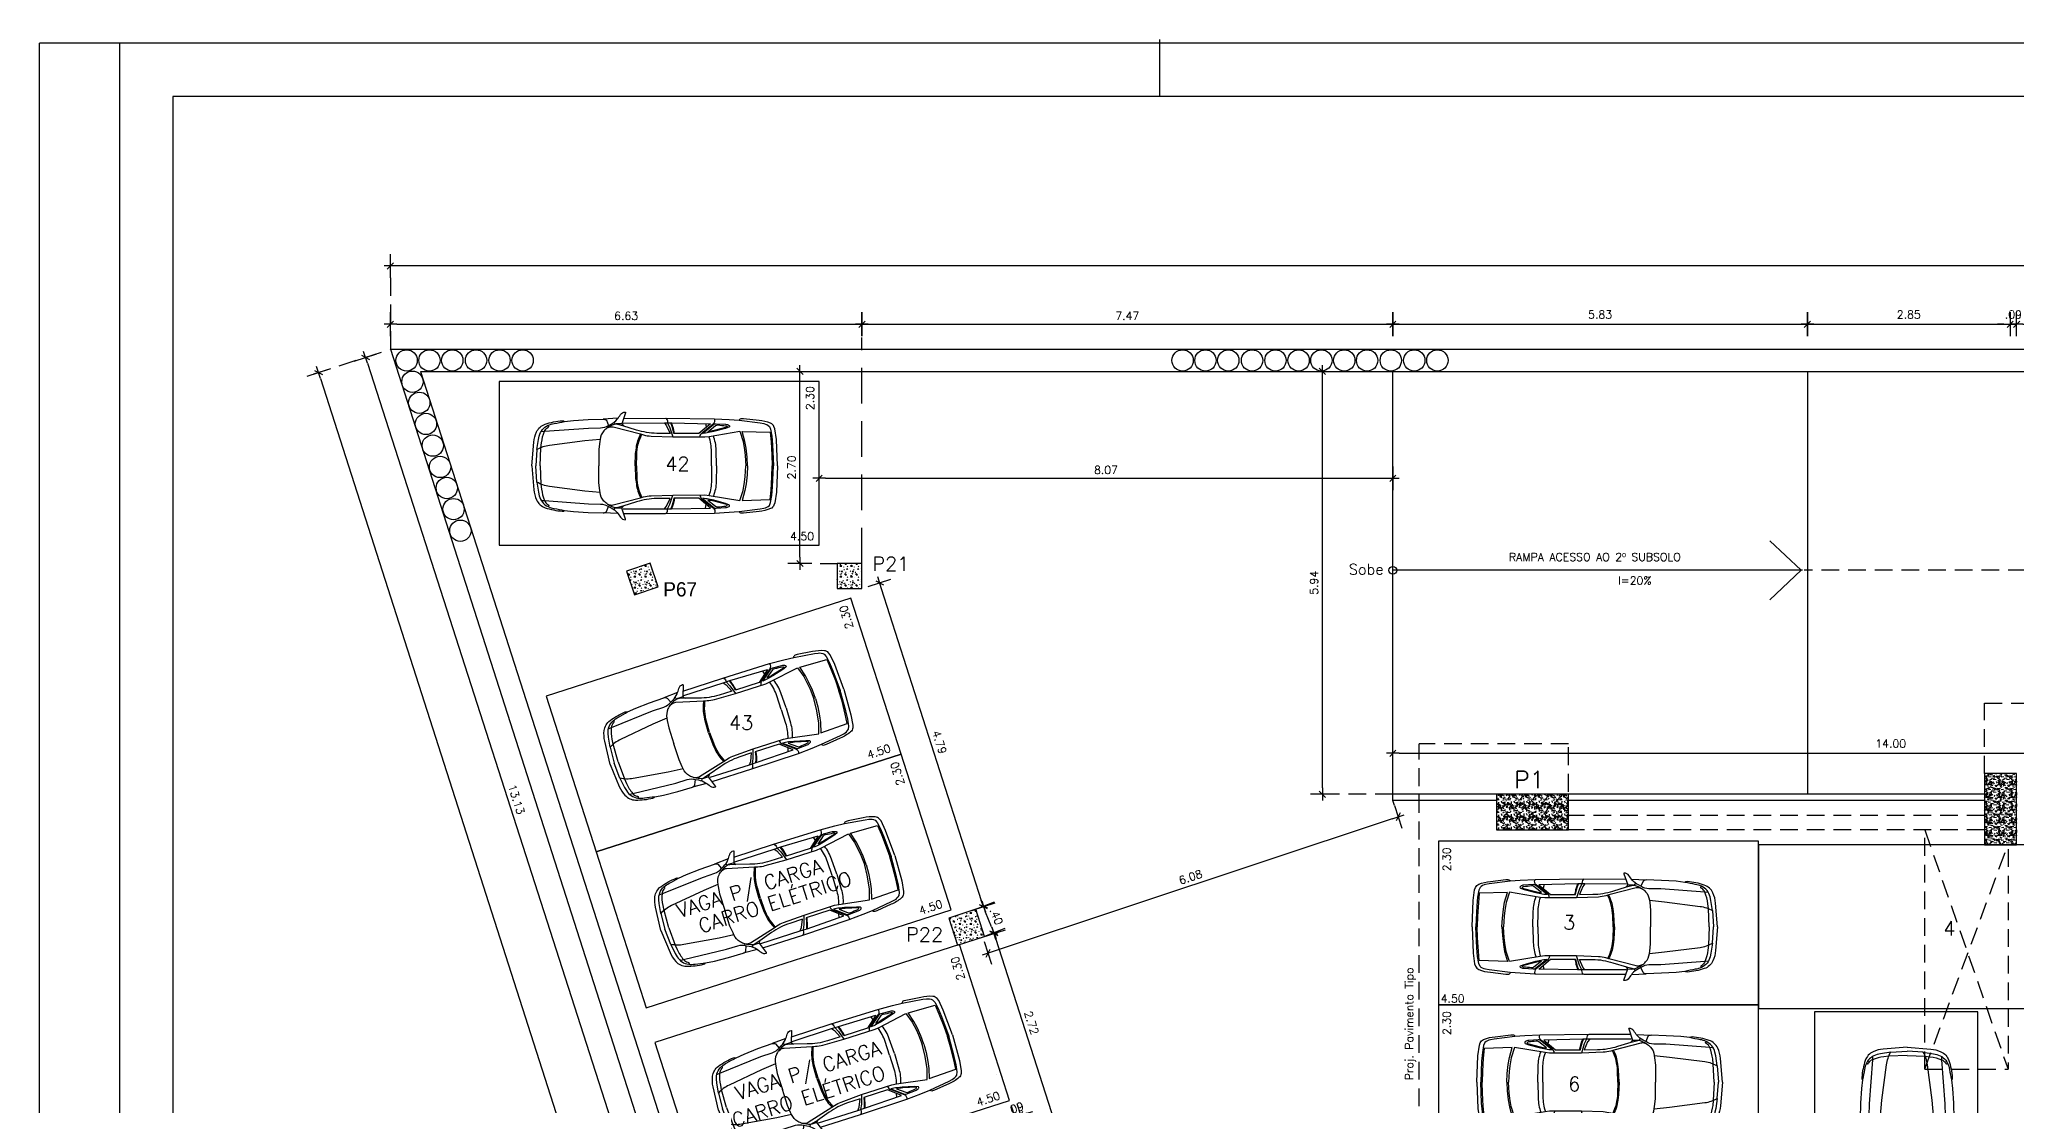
# Model space of a CAD drawing. Header units: millimetres. Extents: x -184.9 to -112.9, y 0.4 to 45.1.
# Drawn here: x -184.91 to -157.12, y 30.04 to 45.01 of the extents above; entities that cross this region are included whole.
import ezdxf

# ---------------------------------------------------------------- set-up
doc = ezdxf.new("R2010")
doc.units = ezdxf.units.MM
for name, pattern in [('DASHED2', [0.375, 0.25, -0.125]), ('HIDDEN', [0.375, 0.25, -0.125]), ('HIDDENX2', [0.75, 0.5, -0.25])]:
    doc.linetypes.add(name, pattern=pattern)
for name, color, linetype in [('1', 2, 'Continuous'), ('CERCADURA', 5, 'Continuous'), ('COTA', 11, 'Continuous'), ('EMVISTA', 2, 'Continuous'), ('HACHURA', 11, 'Continuous'), ('HACHURA 1', 8, 'Continuous'), ('HACHURA 2', 11, 'Continuous'), ('HACHURA PILAR VIGA', 8, 'Continuous'), ('HACHURIA', 11, 'Continuous'), ('LINHA', 1, 'Continuous'), ('PAREDE', 7, 'Continuous'), ('PILAR', 21, 'Continuous'), ('PISO', 1, 'Continuous'), ('PROJECAO', 1, 'DASHED2'), ('TEXTO 1', 3, 'Continuous'), ('TEXTO 2', 2, 'Continuous')]:
    doc.layers.add(name, color=color, linetype=linetype)
doc.styles.add('ROMANS', font='romans.shx')
doc.dimstyles.new('Copy of TICK75', dxfattribs={"dimtxt": 0.1125, "dimasz": 0.088, "dimexe": 0.18, "dimexo": 0.0625, "dimgap": 0.079, "dimtad": 1, "dimrnd": 0.005, "dimzin": 4, "dimdsep": 46, "dimtxsty": 'ROMANS', "dimblk1": 'TICK', "dimblk2": 'TICK', "dimsah": 1, "dimcen": 0.09, "dimse1": 1, "dimse2": 1, "dimclrd": 256, "dimclrt": 2, "dimaunit": 1, "dimadec": 0, "dimazin": 0, "dimtfac": 1, "dimtix": 1, "dimtmove": 2, "dimatfit": 3, "dimldrblk": 'TICK', "dimfxl": 1, "dimtolj": 1, "dimtzin": 0, "dimlwd": -1, "dimarcsym": 0})
doc.dimstyles.new('TICK75', dxfattribs={"dimtxt": 0.1125, "dimasz": 0.088, "dimexe": 0.18, "dimexo": 0.0625, "dimgap": 0.061, "dimtad": 1, "dimrnd": 0.005, "dimzin": 4, "dimdsep": 46, "dimtxsty": 'ROMANS', "dimblk1": 'TICK', "dimblk2": 'TICK', "dimsah": 1, "dimcen": 0.09, "dimse1": 1, "dimse2": 1, "dimclrt": 2, "dimaunit": 1, "dimadec": 0, "dimazin": 0, "dimtfac": 1, "dimtix": 1, "dimtmove": 2, "dimatfit": 3, "dimldrblk": 'TICK', "dimfxl": 1, "dimtolj": 1, "dimtzin": 0, "dimarcsym": 0})
pattern_1 = [(0, (0, 0), (0.1524, 0.1524), [0.01905, -0.13335]), (90, (0, 0), (-0.1524, 0.1524), [0.01905, -0.13335]), (135, (0.01905, 0), (-0.1524, 0), [0.02694077, -0.18858538]), (0, (0.01905, 0.08572), (0.1524, 0.1524), [0.01905, -0.13335]), (45, (0.02857, 0.0762), (0, 0.1524), [0.01347038, -0.20205576]), (135, (0.02857, 0.0762), (-0.1524, 0), [0.01347038, -0.20205576]), (0, (0.0762, 0.12383), (0.1524, 0.1524), [0.02694077, -0.12545923]), (45, (0.0762, 0.12383), (0, 0.1524), [0.01905, -0.19647615]), (135, (0.10314, 0.12383), (-0.1524, 0), [0.01905, -0.19647615]), (90, (0.10477, 0.0381), (-0.1524, 0.1524), [0.01905, -0.13335]), (45, (0.10477, 0.0381), (0, 0.1524), [0.01347038, -0.20205576]), (135, (0.1143, 0.04763), (-0.1524, 0), [0.01347038, -0.20205576]), (0, (0.01905, 0.0381), (0.1524, 0.1524), [0.009525, -0.127635]), (0, (0.13335, 0.0762), (0.1524, 0.1524), [0.009525, -0.127635]), (90, (0.08572, 0.09525), (-0.1524, 0.1524), [0.009525, -0.127635]), (135, (0.10477, 0.00953), (-0.1524, 0), [0.01347038, -0.20205576]), (135, (0.0381, 0.1143), (-0.1524, 0), [0.01347038, -0.20205576]), (45, (0.07144, 0.05001), (0, 0.1524), [0.01347038, -0.20205576]), (90, (0.05239, 0.01905), (-0.1524, 0.1524), [0.00238125, -0.15001875]), (90, (0.05953, 0.08334), (-0.1524, 0.1524), [0.00238125, -0.15001875]), (90, (0.13097, 0.10954), (-0.1524, 0.1524), [0.00238125, -0.15001875]), (90, (0.13335, 0.02857), (-0.1524, 0.1524), [0.00238125, -0.15001875])]

# ---------------------------------------------------------------- blocks, each defined once
blk = doc.blocks.new('TICK')
at = {"layer": 'COTA'}
for p, q in [((-1, 0), (1, 0)), ((0, 1.91), (0, -1.91))]:
    blk.add_line(p, q, dxfattribs=at)
at = {"layer": 'COTA', "color": 2}
blk.add_line((0.5, 0.5), (-0.5, -0.5), dxfattribs=at)
blk = doc.blocks.new('*D246')
at = {"layer": 'COTA', "color": 0, "lineweight": -2}
blk.add_line((-174.22, 37.739), (-174.22, 40.263), dxfattribs=at)
at = {"layer": 'Defpoints', "color": 0}
for p in [(-174.22, 40.351), (-173.464, 40.351), (-173.464, 37.651)]:
    blk.add_point(p, dxfattribs=at)
at = {"layer": 'COTA', "color": 0, "lineweight": -2, "xscale": 0.08800000000000001, "yscale": 0.08800000000000001, "zscale": 0.08800000000000001}
for p, rotation in [((-174.22, 40.351), 90), ((-174.22, 37.651), 270)]:
    blk.add_blockref('TICK', p, dxfattribs=dict(at, rotation=rotation))
at = {"layer": 'COTA', "color": 2, "insert": (-174.337, 39.001), "char_height": 0.1125, "attachment_point": 5, "rotation": 90, "style": 'ROMANS'}
blk.add_mtext('\\A1;2.70', dxfattribs=at)
blk = doc.blocks.new('*D245')
at = {"layer": 'COTA', "color": 0, "lineweight": -2}
blk.add_line((-173.862, 38.848), (-165.972, 38.848), dxfattribs=at)
at = {"layer": 'Defpoints', "color": 0}
for p in [(-173.95, 38.773), (-165.884, 38.848), (-165.884, 38.773)]:
    blk.add_point(p, dxfattribs=at)
at = {"layer": 'COTA', "color": 0, "lineweight": -2, "xscale": 0.08800000000000001, "yscale": 0.08800000000000001, "zscale": 0.08800000000000001, "rotation": 180}
blk.add_blockref('TICK', (-173.95, 38.848), dxfattribs=at)
at = {"layer": 'COTA', "color": 0, "lineweight": -2, "xscale": 0.08800000000000001, "yscale": 0.08800000000000001, "zscale": 0.08800000000000001}
blk.add_blockref('TICK', (-165.884, 38.848), dxfattribs=at)
at = {"layer": 'COTA', "color": 2, "insert": (-169.917, 38.965), "char_height": 0.1125, "attachment_point": 5, "style": 'ROMANS'}
blk.add_mtext('\\A1;8.07', dxfattribs=at)
blk = doc.blocks.new('*D187')
at = {"layer": 'Defpoints', "color": 0}
for p in [(-166.875, 40.351), (-165.884, 40.351), (-165.884, 34.409)]:
    blk.add_point(p, dxfattribs=at)
at = {"layer": 'HACHURA', "color": 0, "lineweight": -2}
blk.add_line((-166.875, 34.497), (-166.875, 40.263), dxfattribs=at)
at = {"layer": 'HACHURA', "color": 0, "lineweight": -2, "xscale": 0.08800000000000001, "yscale": 0.08800000000000001, "zscale": 0.08800000000000001}
for p, rotation in [((-166.875, 40.351), 90), ((-166.875, 34.409), 270)]:
    blk.add_blockref('TICK', p, dxfattribs=dict(at, rotation=rotation))
at = {"layer": 'HACHURA', "color": 2, "insert": (-166.992, 37.38), "char_height": 0.1125, "attachment_point": 5, "rotation": 90, "style": 'ROMANS'}
blk.add_mtext('\\A1;5.94', dxfattribs=at)
blk = doc.blocks.new('*D145')
at = {"layer": 'COTA', "color": 0, "lineweight": -2}
blk.add_line((-171.665, 32.91), (-173.073, 37.297), dxfattribs=at)
at = {"layer": 'Defpoints', "color": 0}
for p in [(-173.349, 37.301), (-173.1, 37.381), (-171.771, 32.784)]:
    blk.add_point(p, dxfattribs=at)
at = {"layer": 'COTA', "color": 0, "lineweight": -2, "xscale": 0.08800000000000001, "yscale": 0.08800000000000001, "zscale": 0.08800000000000001}
for p, rotation in [((-173.1, 37.381), 107.799972727209), ((-171.638, 32.826), 287.7999727272089)]:
    blk.add_blockref('TICK', p, dxfattribs=dict(at, rotation=rotation))
at = {"layer": 'COTA', "color": 2, "insert": (-172.257, 35.139), "char_height": 0.1125, "attachment_point": 5, "rotation": 287.8, "style": 'ROMANS'}
blk.add_mtext('\\A1;4.79', dxfattribs=at)
blk = doc.blocks.new('*D144')
at = {"layer": 'COTA', "color": 0, "lineweight": -2}
blk.add_line((-171.526, 32.544), (-171.609, 32.753), dxfattribs=at)
at = {"layer": 'Defpoints', "color": 0}
for p in [(-171.641, 32.835), (-171.771, 32.784), (-171.623, 32.411)]:
    blk.add_point(p, dxfattribs=at)
at = {"layer": 'COTA', "color": 0, "lineweight": -2, "xscale": 0.08800000000000001, "yscale": 0.08800000000000001, "zscale": 0.08800000000000001}
for p, rotation in [((-171.641, 32.835), 111.5786768511326), ((-171.494, 32.462), 291.5786768511326)]:
    blk.add_blockref('TICK', p, dxfattribs=dict(at, rotation=rotation))
at = {"layer": 'COTA', "color": 2, "insert": (-171.458, 32.692), "char_height": 0.1125, "attachment_point": 5, "rotation": 291.5787, "style": 'ROMANS'}
blk.add_mtext('\\A1;.40', dxfattribs=at)
blk = doc.blocks.new('*D143')
at = {"layer": 'COTA', "color": 0, "lineweight": -2}
blk.add_line((-171.464, 32.37), (-170.687, 29.952), dxfattribs=at)
at = {"layer": 'Defpoints', "color": 0}
for p in [(-172.004, 32.288), (-170.66, 29.868), (-171.174, 29.703)]:
    blk.add_point(p, dxfattribs=at)
at = {"layer": 'COTA', "color": 0, "lineweight": -2, "xscale": 0.08800000000000001, "yscale": 0.08800000000000001, "zscale": 0.08800000000000001}
for p, rotation in [((-171.491, 32.453), 107.8004388985362), ((-170.66, 29.868), 287.8004388985362)]:
    blk.add_blockref('TICK', p, dxfattribs=dict(at, rotation=rotation))
at = {"layer": 'COTA', "color": 2, "insert": (-170.964, 31.196), "char_height": 0.1125, "attachment_point": 5, "rotation": 287.8004, "style": 'ROMANS'}
blk.add_mtext('\\A1;2.72', dxfattribs=at)
blk = doc.blocks.new('*D118')
at = {"layer": 'COTA', "color": 0, "lineweight": -2}
for p, q in [((-171.283, 29.844), (-171.367, 29.817)), ((-171.199, 29.871), (-171.114, 29.898)), ((-171.03, 29.925), (-170.946, 29.952))]:
    blk.add_line(p, q, dxfattribs=at)
at = {"layer": 'Defpoints', "color": 0}
for p in [(-171.114, 29.898), (-171.099, 29.559), (-171.038, 29.662)]:
    blk.add_point(p, dxfattribs=at)
at = {"layer": 'COTA', "color": 0, "lineweight": -2, "xscale": 0.08800000000000001, "yscale": 0.08800000000000001, "zscale": 0.08800000000000001}
for p, rotation in [((-171.199, 29.871), 17.80043889853064), ((-171.114, 29.898), 197.8004388985306)]:
    blk.add_blockref('TICK', p, dxfattribs=dict(at, rotation=rotation))
at = {"layer": 'COTA', "color": 2, "insert": (-171.192, 29.996), "char_height": 0.1125, "attachment_point": 5, "rotation": 17.8004, "style": 'ROMANS'}
blk.add_mtext('\\A1;.09', dxfattribs=at)
blk = doc.blocks.new('VECTRA_P')
for p, q in [((1.152, 0.682), (1.17, 0.653)), ((1.962, 0.745), (1.98, 0.722)), ((1.98, 0.722), (1.986, 0.704)), ((1.986, 0.704), (1.99, 0.679)), ((1.99, 0.679), (1.99, 0.671)), ((1.99, 0.671), (2.026, 0.596)), ((2.068, 0.626), (2.051, 0.672)), ((2.081, 0.582), (2.068, 0.626)), ((2.58, 0.66), (2.594, 0.603)), ((2.026, 0.596), (2.072, 0.454)), ((2.085, 0.558), (2.081, 0.582)), ((2.099, 0.505), (2.085, 0.558)), ((1.99, -0.671), (2.026, -0.596)), ((2.026, -0.596), (2.072, -0.454)), ((2.081, -0.582), (2.068, -0.626)), ((2.085, -0.558), (2.081, -0.582)), ((2.099, -0.505), (2.085, -0.558)), ((2.58, -0.66), (2.594, -0.603)), ((1.152, -0.682), (1.17, -0.653)), ((1.962, -0.745), (1.98, -0.722)), ((1.98, -0.722), (1.986, -0.704)), ((1.986, -0.704), (1.99, -0.679)), ((1.99, -0.679), (1.99, -0.671)), ((2.068, -0.626), (2.051, -0.672))]:
    blk.add_line(p, q)
for points in [[(-0.132, 0), (-0.101, 0.371, -0.086702), (-0.059, 0.53, -0.206137), (0.076, 0.652, -0.063577), (0.343, 0.706, -0.192902), (0.379, 0.695), (0.517, 0.711), (0.746, 0.725), (0.984, 0.732, -0.212316), (1.032, 0.712), (1.065, 0.633), (1.106, 0.654, 0.104415), (1.201, 0.729, 0.030135), (1.254, 0.801, -0.268294), (1.327, 0.839, -0.478596), (1.333, 0.83), (1.273, 0.657), (1.206, 0.658, 0.071792), (1.17, 0.653, 0.074996), (1.055, 0.6, 0.060729), (0.993, 0.548, 0.168427), (0.934, 0.415), (0.697, 0.392), (0.143, 0.32, 0.097788), (-0.052, 0.254), (-0.028, 0.412), (-0.015, 0.467, -0.23311), (0.121, 0.634, -0.068365), (0.217, 0.663, 0.017295), (0.379, 0.695, -1.253437)], [(0, 0), (0.011, 0.285), (0.02, 0.362, -0.068274), (0.066, 0.541, -0.160401), (0.116, 0.601, 0.068795), (0.131, 0.612, 0.431491), (0.13, 0.622), (0.121, 0.634)], [(0.014, 0.538), (0.066, 0.541), (0.755, 0.592), (0.942, 0.595, 0.14363), (1.065, 0.633, -3.590326)], [(1.94, 0.671), (1.974, 0.628), (2.027, 0.507), (1.819, 0.509, -0.074341), (1.505, 0.56), (1.292, 0.626), (1.209, 0.647), (1.17, 0.653)], [(1.302, 0.742), (1.956, 0.745), (2.72, 0.736), (2.953, 0.724), (3.109, 0.712), (3.435, 0.671), (3.492, 0.661, -0.139964), (3.58, 0.617), (3.599, 0.573), (3.619, 0.463), (3.63, 0.328), (3.645, 0)], [(2.492, 0.453), (2.499, 0.477, -0.20033), (2.542, 0.528), (2.703, 0.656, 0.362423), (2.72, 0.736, -80.843501)], [(2.535, 0.508), (2.712, 0.65, -0.214632), (2.749, 0.659), (2.894, 0.651, -0.13194), (2.949, 0.632, -0.563922), (2.948, 0.606), (2.891, 0.585), (2.709, 0.537), (2.63, 0.52, -0.046395), (2.535, 0.508, 1.803463)], [(2.619, 0.535), (2.738, 0.63, -0.203343), (2.777, 0.64, 0.013874), (2.898, 0.627, -0.224025), (2.919, 0.615, -0.426774), (2.916, 0.604), (2.715, 0.552, -0.038719), (2.619, 0.535, -4.743429)], [(3.705, 0), (3.688, 0.412), (3.666, 0.577), (3.651, 0.614, 0.195947), (3.599, 0.666, 0.081209), (3.417, 0.709), (3.176, 0.737), (3.144, 0.738, 0.315739), (3.105, 0.712, 0.195733)], [(1.046, 0.594), (1.077, 0.605, -0.132875), (1.141, 0.609), (1.566, 0.499), (1.614, 0.485, 0.061032), (1.731, 0.466), (2.071, 0.454), (2.569, 0.452), (2.639, 0.461), (3.118, 0.541), (3.169, 0.382), (3.19, 0.253), (3.201, 0.165), (3.212, 0)], [(1.481, 0), (1.49, 0.194), (1.501, 0.28, -0.093565), (1.571, 0.498, -2.549357)], [(1.501, 0), (1.507, 0.175, -0.104764), (1.586, 0.494, 2.88345)], [(2.676, 0), (2.674, 0.225, 0.076487), (2.635, 0.46, 15.102376)], [(2.754, 0), (2.748, 0.246, 0.084835), (2.704, 0.472, 10.941081)], [(-0.132, 0), (-0.101, -0.371, 0.086702), (-0.059, -0.53, 0.206137), (0.076, -0.652, 0.063577), (0.343, -0.706, 0.192902), (0.379, -0.695), (0.517, -0.711), (0.746, -0.725), (0.984, -0.732, 0.212316), (1.032, -0.712), (1.065, -0.633), (1.106, -0.654, -0.104415), (1.201, -0.729, -0.030135), (1.254, -0.801, 0.268294), (1.327, -0.839, 0.478596), (1.333, -0.83), (1.273, -0.657), (1.206, -0.658, -0.071792), (1.17, -0.653, -0.074996), (1.055, -0.6, -0.060729), (0.993, -0.548, -0.168427), (0.934, -0.415), (0.697, -0.392), (0.143, -0.32, -0.097788), (-0.052, -0.254), (-0.028, -0.412), (-0.015, -0.467, 0.23311), (0.121, -0.634, 0.068365), (0.217, -0.663, -0.017295), (0.379, -0.695, 1.253437)], [(0, 0), (0.011, -0.285), (0.02, -0.362, 0.068274), (0.066, -0.541, 0.160401), (0.116, -0.601, -0.068795), (0.131, -0.612, -0.431491), (0.13, -0.622), (0.121, -0.634)], [(1.046, -0.594), (1.077, -0.605, 0.132875), (1.141, -0.609), (1.566, -0.499), (1.614, -0.485, -0.061032), (1.731, -0.466), (2.071, -0.454), (2.569, -0.452), (2.639, -0.461), (3.118, -0.541), (3.169, -0.382), (3.19, -0.253), (3.201, -0.165), (3.212, 0)], [(1.302, -0.742), (1.956, -0.745), (2.72, -0.736), (2.953, -0.724), (3.109, -0.712), (3.435, -0.671), (3.492, -0.661, 0.139964), (3.58, -0.617), (3.599, -0.573), (3.619, -0.463), (3.63, -0.328), (3.645, 0)], [(1.481, 0), (1.49, -0.194), (1.501, -0.28, 0.093565), (1.571, -0.498, 2.549357)], [(1.501, 0), (1.507, -0.175, 0.104764), (1.586, -0.494, -2.88345)], [(2.676, 0), (2.674, -0.225, -0.076487), (2.635, -0.46, -15.102376)], [(2.754, 0), (2.748, -0.246, -0.084835), (2.704, -0.472, -10.941081)], [(3.705, 0), (3.688, -0.412), (3.666, -0.577), (3.651, -0.614, -0.195947), (3.599, -0.666, -0.081209), (3.417, -0.709), (3.176, -0.737), (3.144, -0.738, -0.315739), (3.105, -0.712, -0.195733)], [(0.014, -0.538), (0.066, -0.541), (0.755, -0.592), (0.942, -0.595, -0.14363), (1.065, -0.633, 3.590326)], [(1.94, -0.671), (1.974, -0.628), (2.027, -0.507), (1.819, -0.509, 0.074341), (1.505, -0.56), (1.292, -0.626), (1.209, -0.647), (1.17, -0.653)], [(2.492, -0.453), (2.499, -0.477, 0.20033), (2.542, -0.528), (2.703, -0.656, -0.362423), (2.72, -0.736, 80.843501)], [(2.535, -0.508), (2.712, -0.65, 0.214632), (2.749, -0.659), (2.894, -0.651, 0.13194), (2.949, -0.632, 0.563922), (2.948, -0.606), (2.891, -0.585), (2.709, -0.537), (2.63, -0.52, 0.046395), (2.535, -0.508, -1.803463)], [(2.619, -0.535), (2.738, -0.63, 0.203343), (2.777, -0.64, -0.013874), (2.898, -0.627, 0.224025), (2.919, -0.615, 0.426774), (2.916, -0.604), (2.715, -0.552, 0.038719), (2.619, -0.535, 4.743429)]]:
    blk.add_lwpolyline(points, format="xyb")
for points in [[(1.212, 0.744), (0.984, 0.732)], [(1.273, 0.657), (1.298, 0.624)], [(1.294, 0.669), (1.94, 0.671), (2.05, 0.672), (2.66, 0.658), (2.477, 0.505), (2.088, 0.505), (2.072, 0.578), (2.06, 0.615), (2.04, 0.672)], [(3.237, 0), (3.231, 0.137), (3.214, 0.277), (3.195, 0.384), (3.153, 0.539), (3.591, 0.526), (3.606, 0.377), (3.619, 0.169), (3.623, 0)], [(-0.052, 0.254), (-0.068, 0)], [(-0.052, -0.254), (-0.068, 0)], [(3.237, 0), (3.231, -0.137), (3.214, -0.277), (3.195, -0.384), (3.153, -0.539), (3.591, -0.526), (3.606, -0.377), (3.619, -0.169), (3.623, 0)], [(1.294, -0.669), (1.94, -0.671), (2.05, -0.672), (2.66, -0.658), (2.477, -0.505), (2.088, -0.505), (2.072, -0.578), (2.06, -0.615), (2.04, -0.672)], [(1.212, -0.744), (0.984, -0.732)], [(1.273, -0.657), (1.298, -0.624)]]:
    blk.add_lwpolyline(points)
for points in [[(0.934, 0.415, 0), (0.929, 0.381, 0), (0.916, 0.263, 0), (0.916, 0, 0)], [(0.934, -0.415, 0), (0.929, -0.381, 0), (0.916, -0.263, 0), (0.916, 0, 0)]]:
    blk.add_polyline3d(points)
blk = doc.blocks.new('*D104')
at = {"layer": 'COTA', "color": 0, "lineweight": -2}
blk.add_line((-173.261, 41.013), (-165.972, 41.013), dxfattribs=at)
at = {"layer": 'Defpoints', "color": 0}
for p in [(-165.884, 41.013), (-173.349, 40.683), (-165.884, 40.373)]:
    blk.add_point(p, dxfattribs=at)
at = {"layer": 'COTA', "color": 0, "lineweight": -2, "xscale": 0.08800000000000001, "yscale": 0.08800000000000001, "zscale": 0.08800000000000001, "rotation": 180}
blk.add_blockref('TICK', (-173.349, 41.013), dxfattribs=at)
at = {"layer": 'COTA', "color": 0, "lineweight": -2, "xscale": 0.08800000000000001, "yscale": 0.08800000000000001, "zscale": 0.08800000000000001}
blk.add_blockref('TICK', (-165.884, 41.013), dxfattribs=at)
at = {"layer": 'COTA', "color": 2, "insert": (-169.617, 41.131), "char_height": 0.1125, "attachment_point": 5, "style": 'ROMANS'}
blk.add_mtext('\\A1;7.47', dxfattribs=at)
blk = doc.blocks.new('*D103')
at = {"layer": 'COTA', "color": 0, "lineweight": -2}
blk.add_line((-179.89, 41.013), (-173.437, 41.013), dxfattribs=at)
at = {"layer": 'Defpoints', "color": 0}
for p in [(-173.349, 41.013), (-179.978, 40.683), (-173.349, 40.683)]:
    blk.add_point(p, dxfattribs=at)
at = {"layer": 'COTA', "color": 0, "lineweight": -2, "xscale": 0.08800000000000001, "yscale": 0.08800000000000001, "zscale": 0.08800000000000001, "rotation": 180}
blk.add_blockref('TICK', (-179.978, 41.013), dxfattribs=at)
at = {"layer": 'COTA', "color": 0, "lineweight": -2, "xscale": 0.08800000000000001, "yscale": 0.08800000000000001, "zscale": 0.08800000000000001}
blk.add_blockref('TICK', (-173.349, 41.013), dxfattribs=at)
at = {"layer": 'COTA', "color": 2, "insert": (-176.664, 41.131), "char_height": 0.1125, "attachment_point": 5, "style": 'ROMANS'}
blk.add_mtext('\\A1;6.63', dxfattribs=at)
blk = doc.blocks.new('*D102')
at = {"layer": 'COTA', "color": 0, "lineweight": -2}
blk.add_line((-165.892, 34.063), (-171.489, 32.203), dxfattribs=at)
at = {"layer": 'Defpoints', "color": 0}
for p in [(-165.884, 34.319), (-171.648, 32.403), (-171.573, 32.175)]:
    blk.add_point(p, dxfattribs=at)
at = {"layer": 'COTA', "color": 0, "lineweight": -2, "xscale": 0.08800000000000001, "yscale": 0.08800000000000001, "zscale": 0.08800000000000001}
for p, rotation in [((-165.809, 34.091), 18.38874242358664), ((-171.573, 32.175), 198.3887424235866)]:
    blk.add_blockref('TICK', p, dxfattribs=dict(at, rotation=rotation))
at = {"layer": 'COTA', "color": 2, "insert": (-168.728, 33.244), "char_height": 0.1125, "attachment_point": 5, "rotation": 18.3887, "style": 'ROMANS'}
blk.add_mtext('\\A1;6.08', dxfattribs=at)
blk = doc.blocks.new('*D37')
at = {"layer": 'COTA', "color": 0, "lineweight": -2}
blk.add_line((-180.301, 40.464), (-176.335, 28.138), dxfattribs=at)
at = {"layer": 'Defpoints', "color": 0}
for p in [(-179.978, 40.661), (-175.958, 28.167), (-176.308, 28.054)]:
    blk.add_point(p, dxfattribs=at)
at = {"layer": 'COTA', "color": 0, "lineweight": -2, "xscale": 0.08800000000000001, "yscale": 0.08800000000000001, "zscale": 0.08800000000000001}
for p, rotation in [((-180.328, 40.548), 107.8356274053604), ((-176.308, 28.054), 287.8356274053604)]:
    blk.add_blockref('TICK', p, dxfattribs=dict(at, rotation=rotation))
at = {"layer": 'COTA', "color": 2, "insert": (-178.206, 34.337), "char_height": 0.1125, "attachment_point": 5, "rotation": 287.8356, "style": 'ROMANS'}
blk.add_mtext('\\A1;13.13', dxfattribs=at)
blk = doc.blocks.new('*D36')
at = {"layer": 'COTA'}
blk.add_line((-157.026, 41.013), (-151.832, 41.013), dxfattribs=at)
at = {"layer": 'Defpoints', "color": 0}
for p in [(-151.744, 41.013), (-157.114, 40.429), (-151.744, 40.429)]:
    blk.add_point(p, dxfattribs=at)
at = {"layer": 'COTA', "xscale": 0.08800000000000001, "yscale": 0.08800000000000001, "zscale": 0.08800000000000001, "rotation": 180}
blk.add_blockref('TICK', (-157.114, 41.013), dxfattribs=at)
at = {"layer": 'COTA', "xscale": 0.08800000000000001, "yscale": 0.08800000000000001, "zscale": 0.08800000000000001}
blk.add_blockref('TICK', (-151.744, 41.013), dxfattribs=at)
at = {"layer": 'COTA', "color": 2, "insert": (-154.429, 41.149), "char_height": 0.1125, "attachment_point": 5, "style": 'ROMANS'}
blk.add_mtext('\\A1;5.37', dxfattribs=at)
blk = doc.blocks.new('*D35')
at = {"layer": 'COTA'}
for p, q in [((-157.292, 41.013), (-157.38, 41.013)), ((-157.204, 41.013), (-157.114, 41.013)), ((-157.026, 41.013), (-156.938, 41.013))]:
    blk.add_line(p, q, dxfattribs=at)
at = {"layer": 'Defpoints', "color": 0}
for p in [(-157.114, 41.013), (-157.204, 40.429), (-157.114, 40.429)]:
    blk.add_point(p, dxfattribs=at)
at = {"layer": 'COTA', "xscale": 0.08800000000000001, "yscale": 0.08800000000000001, "zscale": 0.08800000000000001}
blk.add_blockref('TICK', (-157.204, 41.013), dxfattribs=at)
at = {"layer": 'COTA', "xscale": 0.08800000000000001, "yscale": 0.08800000000000001, "zscale": 0.08800000000000001, "rotation": 180}
blk.add_blockref('TICK', (-157.114, 41.013), dxfattribs=at)
at = {"layer": 'COTA', "color": 2, "insert": (-157.159, 41.149), "char_height": 0.1125, "attachment_point": 5, "style": 'ROMANS'}
blk.add_mtext('\\A1;.09', dxfattribs=at)
blk = doc.blocks.new('*D34')
at = {"layer": 'COTA'}
blk.add_line((-159.966, 41.013), (-157.292, 41.013), dxfattribs=at)
at = {"layer": 'Defpoints', "color": 0}
for p in [(-157.204, 41.013), (-160.054, 40.351), (-157.204, 40.429)]:
    blk.add_point(p, dxfattribs=at)
at = {"layer": 'COTA', "xscale": 0.08800000000000001, "yscale": 0.08800000000000001, "zscale": 0.08800000000000001, "rotation": 180}
blk.add_blockref('TICK', (-160.054, 41.013), dxfattribs=at)
at = {"layer": 'COTA', "xscale": 0.08800000000000001, "yscale": 0.08800000000000001, "zscale": 0.08800000000000001}
blk.add_blockref('TICK', (-157.204, 41.013), dxfattribs=at)
at = {"layer": 'COTA', "color": 2, "insert": (-158.629, 41.149), "char_height": 0.1125, "attachment_point": 5, "style": 'ROMANS'}
blk.add_mtext('\\A1;2.85', dxfattribs=at)
blk = doc.blocks.new('*D33')
at = {"layer": 'COTA'}
blk.add_line((-165.796, 41.013), (-160.142, 41.013), dxfattribs=at)
at = {"layer": 'Defpoints', "color": 0}
for p in [(-160.054, 41.013), (-165.884, 40.429), (-160.054, 40.351)]:
    blk.add_point(p, dxfattribs=at)
at = {"layer": 'COTA', "xscale": 0.08800000000000001, "yscale": 0.08800000000000001, "zscale": 0.08800000000000001, "rotation": 180}
blk.add_blockref('TICK', (-165.884, 41.013), dxfattribs=at)
at = {"layer": 'COTA', "xscale": 0.08800000000000001, "yscale": 0.08800000000000001, "zscale": 0.08800000000000001}
blk.add_blockref('TICK', (-160.054, 41.013), dxfattribs=at)
at = {"layer": 'COTA', "color": 2, "insert": (-162.969, 41.149), "char_height": 0.1125, "attachment_point": 5, "style": 'ROMANS'}
blk.add_mtext('\\A1;5.83', dxfattribs=at)
blk = doc.blocks.new('*D32')
at = {"layer": 'COTA'}
blk.add_line((-165.796, 34.985), (-151.972, 34.985), dxfattribs=at)
at = {"layer": 'Defpoints', "color": 0}
for p in [(-165.884, 35.907), (-151.884, 35.907), (-151.884, 34.985)]:
    blk.add_point(p, dxfattribs=at)
at = {"layer": 'COTA', "xscale": 0.08800000000000001, "yscale": 0.08800000000000001, "zscale": 0.08800000000000001, "rotation": 180}
blk.add_blockref('TICK', (-165.884, 34.985), dxfattribs=at)
at = {"layer": 'COTA', "xscale": 0.08800000000000001, "yscale": 0.08800000000000001, "zscale": 0.08800000000000001}
blk.add_blockref('TICK', (-151.884, 34.985), dxfattribs=at)
at = {"layer": 'COTA', "color": 2, "insert": (-158.884, 35.12), "char_height": 0.1125, "attachment_point": 5, "style": 'ROMANS'}
blk.add_mtext('\\A1;14.00', dxfattribs=at)
blk = doc.blocks.new('*D30')
at = {"layer": 'COTA'}
blk.add_line((-180.962, 40.252), (-171.567, 10.989), dxfattribs=at)
at = {"layer": 'Defpoints', "color": 0}
for p in [(-179.753, 40.733), (-170.304, 11.303), (-171.54, 10.906)]:
    blk.add_point(p, dxfattribs=at)
at = {"layer": 'COTA', "xscale": 0.08800000000000001, "yscale": 0.08800000000000001, "zscale": 0.08800000000000001}
for p, rotation in [((-180.989, 40.336), 107.8004388985332), ((-171.54, 10.906), 287.8004388985332)]:
    blk.add_blockref('TICK', p, dxfattribs=dict(at, rotation=rotation))
at = {"layer": 'COTA', "color": 2, "insert": (-176.136, 25.662), "char_height": 0.1125, "attachment_point": 5, "rotation": 287.8004, "style": 'ROMANS'}
blk.add_mtext('\\A1;30.91', dxfattribs=at)
blk = doc.blocks.new('*D16')
at = {"layer": 'COTA'}
blk.add_line((-116.497, 41.832), (-179.89, 41.832), dxfattribs=at)
at = {"layer": 'Defpoints', "color": 0}
for p in [(-179.978, 41.832), (-179.978, 40.661), (-116.409, 40.661)]:
    blk.add_point(p, dxfattribs=at)
at = {"layer": 'COTA', "xscale": 0.08800000000000001, "yscale": 0.08800000000000001, "zscale": 0.08800000000000001, "rotation": 180}
blk.add_blockref('TICK', (-179.978, 41.832), dxfattribs=at)
at = {"layer": 'COTA', "xscale": 0.08800000000000001, "yscale": 0.08800000000000001, "zscale": 0.08800000000000001}
blk.add_blockref('TICK', (-116.409, 41.832), dxfattribs=at)
at = {"layer": 'COTA', "color": 2, "insert": (-148.194, 41.967), "char_height": 0.1125, "attachment_point": 5, "style": 'ROMANS'}
blk.add_mtext('\\A1;63.57', dxfattribs=at)
blk = doc.blocks.new('ESTRUTURA(20-03-2019)')
at = {"layer": 'HACHURA 1'}
h = blk.add_hatch(dxfattribs=at)
h.set_pattern_fill('GRAVEL', color=256, scale=0.007, style=0)
h.set_pattern_definition([(228.0128, (-1540.27862, 91.537117), (-1.42240120861, -1.60020196627), [0.02392047, -2.368135]), (184.9697, (-1540.2946215, 91.519337), (2.133603451433, 0.177798745277), [0.04104835, -4.06378]), (132.5104, (-1540.335515, 91.515781), (1.77799870628, -1.95580191047), [0.02894374, -2.865429]), (267.2737, (-1540.4048575, 91.471331), (0.17779922796, 3.555998855736), [0.03738035, -3.700648]), (292.8337, (-1540.4066355, 91.433993), (-0.889002523885, 2.133601213104), [0.03665438, -3.628786]), (357.2737, (-1540.3924115, 91.400211), (-3.555998855736, 0.17779922796), [0.03738035, -3.700648]), (37.6942, (-1540.3550735, 91.398433), (-2.311401460287, -1.77799841499), [0.04943358, -4.893917]), (72.2553, (-1540.3159575, 91.428659), (1.244602489583, 3.911601134423), [0.0466704, -4.620371]), (121.4296, (-1540.3017335, 91.473109), (-1.42240036647, 2.3113972812), [0.03750691, -3.713185]), (175.2364, (-1540.321291, 91.505113), (1.95579846371, -0.17779833139), [0.04281991, -2.098173]), (222.3974, (-1540.3639635, 91.508669), (-2.133600064207, -1.955797455545), [0.05537546, -5.482176]), (138.8141, (-1540.228835, 91.469553), (-1.2445992072, 1.066798359), [0.01890035, -1.871142]), (171.4692, (-1540.2430595, 91.481999), (2.31139647169, -0.355600896003), [0.03595774, -3.559822]), (225, (-1540.27862, 91.48733), (-4e-17, -0.177799879), [0.02514463, -0.2263023]), (203.1986, (-1540.291065, 91.50867), (0.8890029978, 0.3556015592), [0.01354087, -1.340542]), (291.8014, (-1540.30351, 91.503335), (-0.1778001247, 0.5334003436), [0.01914962, -0.938336]), (30.9638, (-1540.2964, 91.485555), (0.53339943684, 0.3556002771), [0.0311024, -1.005641]), (161.5651, (-1540.26973, 91.501557), (0.3556001623, -0.1777997356), [0.02249009, -0.539763]), (16.3895, (-1540.406635, 91.503335), (1.77800098098, 0.5333988905), [0.03150616, -3.119116]), (70.3462, (-1540.37641, 91.512225), (-0.71119801821, -1.9557972342), [0.02643193, -2.616754]), (293.1986, (-1540.26973, 91.537117), (-0.3556015592, 0.8890029978), [0.0270816, -1.327004]), (343.6105, (-1540.259061, 91.512225), (-1.77800098098, 0.5333988905), [0.03150616, -3.119116]), (339.444, (-1540.406635, 91.3931), (-0.8890011035, 0.35559956852), [0.03038245, -1.488739]), (294.7751, (-1540.378187, 91.382431), (-0.88899792825, 1.95579909183), [0.02545704, -2.520252]), (66.8014, (-1540.267951, 91.359317), (0.3556015592, 0.8890029978), [0.0270816, -1.327004]), (17.354, (-1540.257283, 91.384209), (-2.31140012473, -0.71119892729), [0.02980481, -2.950668]), (69.444, (-1540.355073, 91.359317), (-0.35559956852, -0.8890011035), [0.01519126, -1.503936]), (101.3099, (-1540.27862, 91.359317), (-0.1777991224, 0.7111977223), [0.00906605, -0.89754]), (165.9638, (-1540.280397, 91.368207), (0.5334003748, -0.1777996923), [0.03665438, -0.6964335]), (186.009, (-1540.3159575, 91.377097), (1.77799737811, 0.1777995848), [0.03396869, -3.362898]), (303.6901, (-1540.2964, 91.469553), (-0.177800061, 0.355599657), [0.02564268, -0.6154246]), (353.1572, (-1540.2821755, 91.448217), (3.022601249965, -0.355601592616), [0.04476899, -4.43212]), (60.9454, (-1540.237725, 91.442883), (-0.7111983456, -1.24459703276), [0.01830556, -1.812258]), (90, (-1540.22884, 91.45889), (-0.1778, 0.1778), [0.010668, -0.167132]), (120.2564, (-1540.319513, 91.382431), (0.71119849268, -1.24459937227), [0.02470069, -2.445373]), (48.0128, (-1540.33196, 91.403767), (1.42240120861, 1.60020196627), [0.04784101, -2.344216]), (0, (-1540.29996, 91.43933), (0.1778, 0.1778), [0.046228, -0.131572]), (325.3048, (-1540.253727, 91.439327), (-1.77799691937, 1.24460011833), [0.0281127, -2.783151]), (254.0546, (-1540.230613, 91.423325), (-0.17780045358, -0.71120169422), [0.02588803, -1.268519]), (207.646, (-1540.2377255, 91.398433), (-3.37819881343, -1.77800111823), [0.04215015, -4.172875]), (175.4261, (-1540.2750635, 91.378875), (-2.311400532332, 0.177799139785), [0.04459203, -4.414606]), (175.4261, (-1540.2750635, 91.378875), (-2.311400532332, 0.177799139785), [0.04459203, -4.414606])])
h.paths.add_polyline_path([(-29.68, 14.611), (-30.13, 14.611), (-30.13, 13.611), (-29.68, 13.611)])
h = blk.add_hatch(dxfattribs=at)
h.set_pattern_fill('GRAVEL', color=256, scale=0.007, angle=90, style=0)
h.set_pattern_definition([(221.9872, (54.297117, -1485.91862), (-1.60020196627, -1.42240120861), [0.02392047, -2.368135]), (265.0303, (54.279337, -1485.9346215), (0.177798745277, 2.133603451433), [0.04104835, -4.06378]), (317.4896, (54.275781, -1485.975515), (-1.95580191047, 1.77799870628), [0.02894374, -2.865429]), (182.7263, (54.231331, -1486.0448575), (3.555998855736, 0.17779922796), [0.03738035, -3.700648]), (157.1663, (54.193993, -1486.0466355), (2.133601213104, -0.889002523885), [0.03665438, -3.628786]), (92.7263, (54.160211, -1486.0324115), (0.17779922796, -3.555998855736), [0.03738035, -3.700648]), (52.3058, (54.158433, -1485.9950735), (-1.77799841499, -2.311401460287), [0.04943358, -4.893917]), (17.7447, (54.188659, -1485.9559575), (3.911601134423, 1.244602489583), [0.0466704, -4.620371]), (328.5704, (54.233109, -1485.9417335), (2.3113972812, -1.42240036647), [0.03750691, -3.713185]), (274.7636, (54.265113, -1485.961291), (-0.17779833139, 1.95579846371), [0.04281991, -2.098173]), (227.6026, (54.268669, -1486.0039635), (-1.955797455545, -2.133600064207), [0.05537546, -5.482176]), (311.1859, (54.229553, -1485.868835), (1.066798359, -1.2445992072), [0.01890035, -1.871142]), (278.5308, (54.241999, -1485.8830595), (-0.355600896003, 2.31139647169), [0.03595774, -3.559822]), (225, (54.24733, -1485.91862), (-0.177799879, -5e-17), [0.02514463, -0.2263023]), (246.8014, (54.26867, -1485.931065), (0.3556015592, 0.8890029978), [0.01354087, -1.340542]), (158.1986, (54.263335, -1485.94351), (0.5334003436, -0.1778001247), [0.01914962, -0.938336]), (59.0362, (54.245555, -1485.9364), (0.3556002771, 0.53339943684), [0.0311024, -1.005641]), (288.4349, (54.261557, -1485.90973), (-0.1777997356, 0.3556001623), [0.02249009, -0.539763]), (73.6105, (54.263335, -1486.046635), (0.5333988905, 1.77800098098), [0.03150616, -3.119116]), (19.6538, (54.272225, -1486.01641), (-1.9557972342, -0.71119801821), [0.02643193, -2.616754]), (156.8014, (54.297117, -1485.90973), (0.8890029978, -0.3556015592), [0.0270816, -1.327004]), (106.3895, (54.272225, -1485.899061), (0.5333988905, -1.77800098098), [0.03150616, -3.119116]), (110.556, (54.1531, -1486.046635), (0.35559956852, -0.8890011035), [0.03038245, -1.488739]), (155.2249, (54.142431, -1486.018187), (1.95579909183, -0.88899792825), [0.02545704, -2.520252]), (23.1986, (54.119317, -1485.907951), (0.8890029978, 0.3556015592), [0.0270816, -1.327004]), (72.646, (54.144209, -1485.897283), (-0.71119892729, -2.31140012473), [0.02980481, -2.950668]), (20.556, (54.119317, -1485.995073), (-0.8890011035, -0.35559956852), [0.01519126, -1.503936]), (348.6901, (54.119317, -1485.91862), (0.7111977223, -0.1777991224), [0.00906605, -0.89754]), (284.0362, (54.128207, -1485.920397), (-0.1777996923, 0.5334003748), [0.03665438, -0.6964335]), (263.991, (54.137097, -1485.9559575), (0.1777995848, 1.77799737811), [0.03396869, -3.362898]), (146.3099, (54.229553, -1485.9364), (0.355599657, -0.177800061), [0.02564268, -0.6154246]), (96.8428, (54.208217, -1485.9221755), (-0.355601592616, 3.022601249965), [0.04476899, -4.43212]), (29.0546, (54.202883, -1485.877725), (-1.24459703276, -0.7111983456), [0.01830556, -1.812258]), (7e-15, (54.21889, -1485.86884), (0.1778, -0.1778), [0.010668, -0.167132]), (329.7436, (54.142431, -1485.959513), (-1.24459937227, 0.71119849268), [0.02470069, -2.445373]), (41.9872, (54.163767, -1485.97196), (1.60020196627, 1.42240120861), [0.04784101, -2.344216]), (90, (54.19933, -1485.93996), (0.1778, 0.1778), [0.046228, -0.131572]), (124.6952, (54.199327, -1485.893727), (1.24460011833, -1.77799691937), [0.0281127, -2.783151]), (195.9454, (54.183325, -1485.870613), (-0.71120169422, -0.17780045358), [0.02588803, -1.268519]), (242.354, (54.158433, -1485.8777255), (-1.77800111823, -3.37819881343), [0.04215015, -4.172875]), (274.5739, (54.138875, -1485.9150635), (0.177799139785, -2.311400532332), [0.04459203, -4.414606]), (274.5739, (54.138875, -1485.9150635), (0.177799139785, -2.311400532332), [0.04459203, -4.414606])])
h.paths.add_polyline_path([(-35.98, 14.32), (-35.98, 13.82), (-36.99, 13.82), (-36.99, 14.32)])
at = {"layer": 'PILAR'}
for points in [[(-30.13, 14.611), (-30.13, 13.611), (-29.68, 13.611), (-29.68, 14.611), (-30.13, 14.611)], [(-35.98, 14.32), (-36.99, 14.32), (-36.99, 13.82), (-35.98, 13.82), (-35.98, 14.32)]]:
    blk.add_lwpolyline(points, dxfattribs=at)
at = {"layer": 'PROJECAO', "color": 11}
for p, q in [((-30.131, 15.601), (-22.09, 15.601)), ((-30.131, 14.611), (-30.131, 15.601)), ((-38.08, 6.56), (-38.08, 15.03)), ((-35.98, 15.03), (-38.08, 15.03)), ((-35.98, 14.355), (-35.98, 15.03)), ((-30.13, 14.02), (-35.98, 14.02)), ((-30.13, 13.82), (-35.98, 13.82)), ((-30.13, 13.82), (-30.97, 13.82)), ((-30.97, 10.455), (-30.97, 13.82)), ((-30.97, 13.82), (-29.8, 10.455)), ((-30.97, 10.455), (-29.8, 13.611)), ((-29.8, 13.55), (-29.8, 10.455)), ((-30.97, 10.455), (-29.8, 10.455))]:
    blk.add_line(p, q, dxfattribs=at)

msp = doc.modelspace()

# ---------------------------------------------------------------- hatches: boundary and pattern name
at = {"layer": 'HACHURA PILAR VIGA'}
h = msp.add_hatch(dxfattribs=at)
h.set_pattern_fill('CONCRE', color=256, scale=0.006)
h.set_pattern_definition(pattern_1)
h.paths.add_polyline_path([(-176.325, 37.655), (-176.657, 37.542), (-176.544, 37.211), (-176.213, 37.323)])
h = msp.add_hatch(dxfattribs=at)
h.set_pattern_fill('CONCRE', color=256, scale=0.006)
h.set_pattern_definition(pattern_1)
h.paths.add_polyline_path([(-173.349, 37.651), (-173.699, 37.651), (-173.699, 37.301), (-173.349, 37.301)])
h = msp.add_hatch(dxfattribs=at)
h.set_pattern_fill('CONCRE', color=256, scale=0.006)
h.set_pattern_definition(pattern_1)
h.paths.add_polyline_path([(-171.746, 32.792), (-172.073, 32.686), (-172.126, 32.669), (-172.007, 32.297), (-171.954, 32.314), (-171.951, 32.306), (-171.623, 32.411)])

# ---------------------------------------------------------------- linework, layer by layer
at = {"layer": 'CERCADURA', "color": 11}
for p, q in [((-184.912, 0.413), (-184.912, 44.963)), ((-112.912, 44.963), (-184.912, 44.963)), ((-183.787, 44.963), (-183.787, 22.687)), ((-169.162, 44.213), (-169.162, 45.013))]:
    msp.add_line(p, q, dxfattribs=at)
at = {"layer": 'CERCADURA', "color": 5}
for p, q in [((-113.662, 44.213), (-183.037, 44.213)), ((-183.037, 44.213), (-183.037, 1.163))]:
    msp.add_line(p, q, dxfattribs=at)
at = {"layer": 'COTA', "linetype": 'HIDDENX2'}
msp.add_line((-173.349, 37.651), (-173.349, 40.827), dxfattribs=at)
at = {"layer": 'COTA'}
for p, q in [((-173.937, 37.651), (-173.699, 37.651)), ((-165.862, 34.25), (-165.884, 34.319))]:
    msp.add_line(p, q, dxfattribs=at)
at = {"layer": 'EMVISTA'}
for p, q in [((-165.884, 34.319), (-165.884, 34.409)), ((-164.424, 34.409), (-165.884, 34.409)), ((-164.424, 34.319), (-165.884, 34.319)), ((-157.565, 34.409), (-163.414, 34.409)), ((-157.564, 34.319), (-163.414, 34.319))]:
    msp.add_line(p, q, dxfattribs=at)
at = {"layer": 'HACHURA 2'}
for centre in [(-179.751, 40.504), (-179.429, 40.504), (-179.108, 40.504), (-178.774, 40.504), (-178.444, 40.504), (-178.119, 40.504), (-168.84, 40.504), (-168.518, 40.504), (-168.197, 40.504), (-167.863, 40.504), (-167.534, 40.504), (-167.208, 40.504), (-166.889, 40.504), (-166.567, 40.504), (-166.245, 40.504), (-165.912, 40.504), (-165.582, 40.504), (-165.257, 40.504), (-179.668, 40.205), (-179.572, 39.909), (-179.478, 39.612), (-179.382, 39.308), (-179.28, 39.008), (-179.185, 38.712), (-179.091, 38.415), (-178.994, 38.111)]:
    msp.add_circle(centre, 0.15, dxfattribs=at)
at = {"layer": 'HACHURIA'}
msp.add_line((-171.452, 30.465), (-171.453, 30.464), dxfattribs=at)
at = {"layer": 'LINHA', "color": 3}
for q in [(-160.584, 37.968), (-160.584, 37.142)]:
    msp.add_line((-160.144, 37.555), q, dxfattribs=at)
at = {"layer": 'LINHA'}
for points in [[(-173.95, 37.91), (-173.95, 40.21), (-178.45, 40.21), (-178.45, 37.91)], [(-172.799, 34.974), (-173.503, 37.164), (-177.787, 35.788), (-177.084, 33.598)], [(-172.096, 32.784), (-172.799, 34.974), (-177.084, 33.598), (-176.381, 31.408)], [(-160.744, 31.449), (-160.744, 33.749), (-165.244, 33.749), (-165.244, 31.449)], [(-156.244, 31.399), (-156.244, 33.699), (-160.744, 33.699), (-160.744, 31.399)], [(-171.274, 30.107), (-171.977, 32.297), (-176.262, 30.922), (-175.558, 28.732)], [(-160.744, 29.149), (-160.744, 31.449), (-165.244, 31.449), (-165.244, 29.149)], [(-159.957, 26.849), (-157.657, 26.849), (-157.657, 31.349), (-159.957, 31.349)]]:
    msp.add_lwpolyline(points, close=True, dxfattribs=at)
at = {"layer": 'LINHA', "color": 3}
msp.add_circle((-165.884, 37.555), 0.0554, dxfattribs=at)
at = {"layer": 'PAREDE'}
for p, q in [((-179.978, 40.661), (-170.529, 11.23)), ((-179.978, 40.661), (-116.409, 40.661)), ((-179.553, 40.351), (-170.306, 11.552)), ((-179.553, 40.351), (-119.714, 40.351))]:
    msp.add_line(p, q, dxfattribs=at)
at = {"layer": 'PILAR'}
for points in [[(-176.544, 37.211), (-176.213, 37.323), (-176.325, 37.655), (-176.657, 37.542), (-176.544, 37.211)], [(-173.699, 37.301), (-173.349, 37.301), (-173.349, 37.651), (-173.699, 37.651), (-173.699, 37.301)], [(-172.004, 32.288), (-171.623, 32.411), (-171.746, 32.792), (-172.126, 32.669), (-172.004, 32.288)]]:
    msp.add_lwpolyline(points, dxfattribs=at)
at = {"layer": 'PISO'}
for p, q in [((-165.884, 34.409), (-165.884, 40.351)), ((-160.054, 40.351), (-160.054, 34.409)), ((-160.122, 37.555), (-165.884, 37.555))]:
    msp.add_line(p, q, dxfattribs=at)
at = {"layer": 'PROJECAO', "color": 11, "linetype": 'HIDDEN'}
for p, q in [((-179.978, 41.664), (-179.978, 40.661)), ((-181.054, 40.315), (-179.978, 40.661)), ((-165.884, 34.409), (-166.707, 34.409))]:
    msp.add_line(p, q, dxfattribs=at)
at = {"layer": 'PROJECAO'}
msp.add_line((-156.983, 37.555), (-160.101, 37.555), dxfattribs=at)

# ---------------------------------------------------------------- block references
at = {"layer": 'HACHURA 1', "yscale": 0.9, "zscale": 0.9}
for p, xscale in [((-177.871, 39.022), 0.9), ((-161.436, 32.545), -0.9), ((-161.368, 30.363), -0.9)]:
    msp.add_blockref('VECTRA_P', p, dxfattribs=dict(at, xscale=xscale))
for p, xscale, rotation in [((-176.776, 34.865), 0.9, 17.80043889853341), ((-176.062, 32.53), 0.9, 17.80043889853341), ((-175.252, 30.007), 0.9, 17.80043889853341), ((-158.654, 30.737), -0.9, 89.99999999999999)]:
    msp.add_blockref('VECTRA_P', p, dxfattribs=dict(at, xscale=xscale, rotation=rotation))
at = {"layer": 'PAREDE'}
msp.add_blockref('ESTRUTURA(20-03-2019)', (-127.434, 20.089), dxfattribs=at)

# ---------------------------------------------------------------- texts
at = {"layer": '1', "color": 3, "linetype": 'Continuous', "style": ''}
msp.add_text('P67', height=0.2, dxfattribs=at).set_placement((-176.142, 37.188))
at = {"layer": 'TEXTO 1', "style": 'ROMANS'}
for s, height, p in [('42', 0.2, (-176.115, 38.951)), ('P21', 0.2, (-173.203, 37.546)), ('Sobe', 0.15, (-166.503, 37.495)), ('43', 0.2, (-175.219, 35.315)), ('P22', 0.2, (-172.729, 32.338)), ('3', 0.2, (-163.489, 32.508)), ('4', 0.2, (-158.144, 32.424)), ('6', 0.2, (-163.418, 30.237))]:
    msp.add_text(s, height=height, dxfattribs=at).set_placement(p)
at = {"layer": 'TEXTO 1', "color": 0, "style": 'ROMANS'}
msp.add_text('P1', height=0.24, dxfattribs=at).set_placement((-164.176, 34.494))
at = {"layer": 'TEXTO 1', "style": 'ROMANS'}
for s, p in [('VAGA P/ CARGA', (-175.915, 32.665)), ('CARRO ELÉTRICO', (-175.609, 32.453)), ('VAGA P/ CARGA', (-175.091, 30.105)), ('CARRO ELÉTRICO', (-175.137, 29.722))]:
    msp.add_text(s, height=0.2, rotation=17.8004, dxfattribs=at).set_placement(p)
at = {"layer": 'TEXTO 2', "style": 'ROMANS'}
for s, rotation, p in [('2.30', 90, (-174.022, 39.806)), ('2.30', 106.5779, (-173.466, 36.751)), ('4.50', 18.6175, (-173.253, 34.902)), ('2.30', 106.5779, (-172.747, 34.553)), ('2.30', 90, (-165.07, 33.325)), ('4.50', 18.6175, (-172.523, 32.714)), ('2.30', 106.5779, (-171.899, 31.816)), ('Proj. Pavimento Tipo', 90, (-165.598, 30.389)), ('2.30', 90, (-165.07, 31.025)), ('4.50', 18.6175, (-171.715, 30.021))]:
    msp.add_text(s, height=0.1125, rotation=rotation, dxfattribs=at).set_placement(p)
for s, p in [('4.50', (-174.359, 37.977)), ('RAMPA ACESSO AO 2º SUBSOLO', (-164.251, 37.686)), ('I=20%', (-162.718, 37.355)), ('4.50', (-165.211, 31.481))]:
    msp.add_text(s, height=0.1125, dxfattribs=at).set_placement(p)

# ---------------------------------------------------------------- dimensions: what is measured, and where the dimension line sits
at = {"layer": 'COTA'}
for base, p1, p2, dimstyle, picture, middle in [((-179.978, 41.832), (-116.409, 40.661), (-179.978, 40.661), 'Copy of TICK75', '*D16', (-148.194, 41.967)), ((-173.349, 41.013), (-179.978, 40.683), (-173.349, 40.683), 'TICK75', '*D103', (-176.664, 41.131)), ((-165.88432, 41.01339), (-173.34927, 40.68292), (-165.88432, 40.37292), 'TICK75', '*D104', (-169.6168, 41.13064)), ((-160.054, 41.013), (-165.884, 40.429), (-160.054, 40.351), 'Copy of TICK75', '*D33', (-162.969, 41.149)), ((-157.204, 41.013), (-160.054, 40.351), (-157.204, 40.429), 'Copy of TICK75', '*D34', (-158.629, 41.149)), ((-157.114, 41.013), (-157.204, 40.429), (-157.114, 40.429), 'Copy of TICK75', '*D35', (-157.159, 41.149)), ((-151.744, 41.013), (-157.114, 40.429), (-151.744, 40.429), 'Copy of TICK75', '*D36', (-154.429, 41.149)), ((-165.884, 38.848), (-173.95, 38.773), (-165.884, 38.773), 'TICK75', '*D245', (-169.917, 38.965)), ((-151.884, 34.985), (-165.884, 35.907), (-151.884, 35.907), 'Copy of TICK75', '*D32', (-158.884, 35.12))]:
    dim = msp.add_linear_dim(base=base, p1=p1, p2=p2, dimstyle=dimstyle, dxfattribs=at)
    dim.commit()
    dim.dimension.update_dxf_attribs({"geometry": picture, "text_midpoint": middle})
for p1, p2, distance, dimstyle, picture, middle in [((-179.753, 40.733), (-170.304, 11.303), -1.298, 'Copy of TICK75', '*D30', (-176.136, 25.662)), ((-179.978, 40.661), (-175.958, 28.167), -0.368, 'TICK75', '*D37', (-178.206, 34.337)), ((-165.884, 34.319), (-171.648, 32.403), 0.24, 'TICK75', '*D102', (-168.728, 33.244)), ((-171.623, 32.411), (-171.771, 32.784), -0.139, 'TICK75', '*D144', (-171.458, 32.692)), ((-172.0041, 32.2885), (-171.174, 29.7028), 0.5394, 'TICK75', '*D143', (-170.9638, 31.1964))]:
    dim = msp.add_aligned_dim(p1=p1, p2=p2, distance=distance, dimstyle=dimstyle, dxfattribs=at)
    dim.commit()
    dim.dimension.update_dxf_attribs({"geometry": picture, "text_midpoint": middle})
for base, p1, p2, angle, picture, middle in [((-174.22, 40.351), (-173.464, 37.651), (-173.464, 40.351), 90, '*D246', (-174.337, 39.001)), ((-173.1, 37.381), (-171.771, 32.784), (-173.349, 37.301), 287.8, '*D145', (-172.257, 35.139)), ((-171.114, 29.898), (-171.099, 29.559), (-171.038, 29.662), 197.8004, '*D118', (-171.192, 29.996))]:
    dim = msp.add_linear_dim(base=base, p1=p1, p2=p2, angle=angle, dimstyle='TICK75', dxfattribs=at)
    dim.commit()
    dim.dimension.update_dxf_attribs({"geometry": picture, "text_midpoint": middle})
at = {"layer": 'HACHURA'}
dim = msp.add_linear_dim(base=(-166.875, 40.351), p1=(-165.884, 34.409), p2=(-165.884, 40.351), angle=90, dimstyle='TICK75', dxfattribs=at)
dim.commit()
dim.dimension.update_dxf_attribs({"geometry": '*D187', "text_midpoint": (-166.992, 37.38)})

doc.saveas('drawing.dxf')
